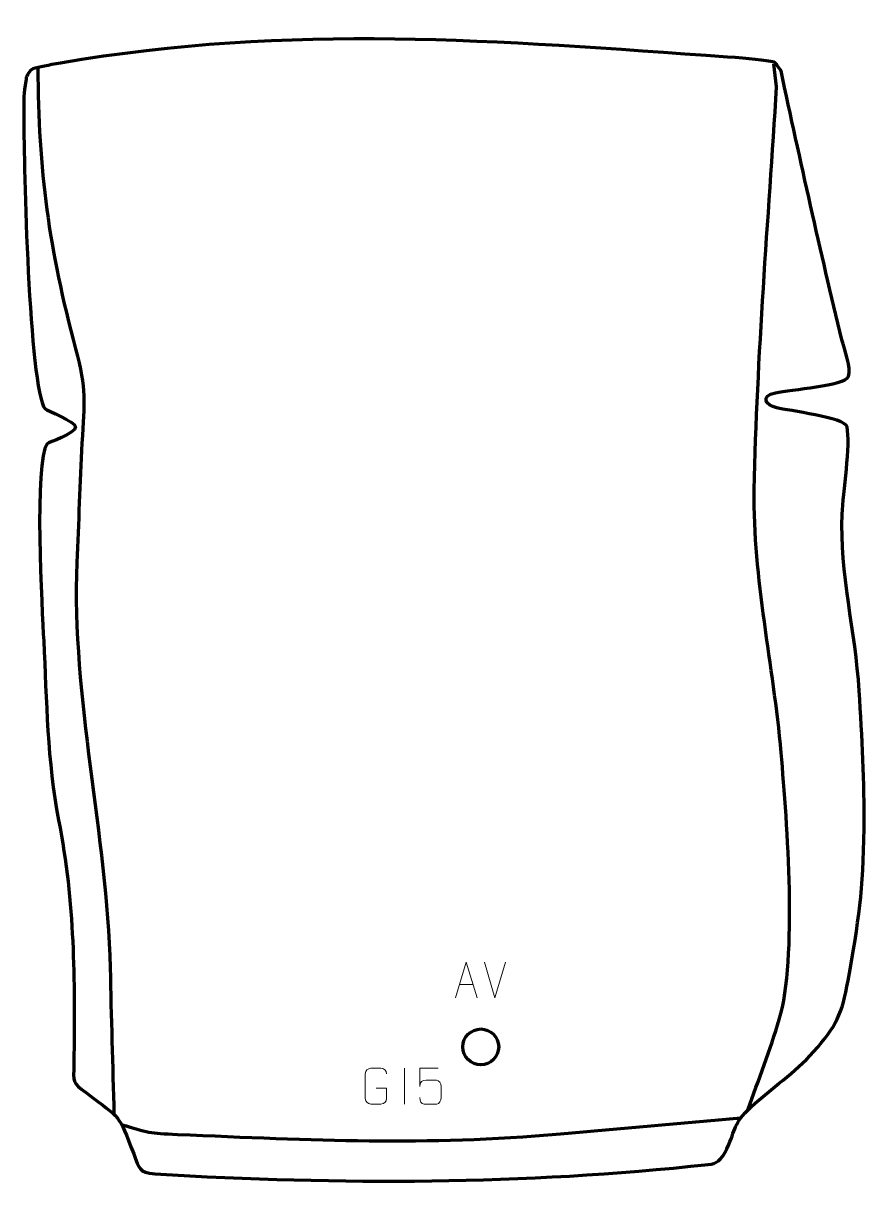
# Model space of a CAD drawing. Header units: millimetres. Extents: x -554 to 33, y -65 to 746.
import ezdxf

# ---------------------------------------------------------------- set-up
doc = ezdxf.new("R2010")
doc.units = ezdxf.units.MM
doc.header["$MEASUREMENT"] = 0
doc.layers.add('layer 1', color=7, linetype='Continuous', plot=False)
doc.layers.add('layer 2', color=7, linetype='Continuous')
doc.layers.add('layer 3', color=7, linetype='Continuous')

msp = doc.modelspace()

# ---------------------------------------------------------------- linework, layer by layer
at = {"layer": 'layer 1', "color": 250, "lineweight": 9}
for points, knots in [([(-252.2594, 65.5962), (-252.2594, 65.5962), (-244.8884, 90.5497), (-244.8884, 90.5497), (-244.8884, 90.5497), (-244.8884, 90.5497), (-237.3185, 65.5962), (-237.3185, 65.5962)], [0, 0, 0, 0, 0.33333333, 0.33333333, 0.33333333, 0.33333333, 1, 1, 1, 1]), ([(-307.5721, 2.4912), (-307.5721, 2.4912), (-300.404, 2.4912), (-300.404, 2.4912), (-300.404, 2.4912), (-300.404, 2.4912), (-300.404, -4.6769), (-300.404, -4.6769), (-300.404, -4.6769), (-300.5437, -7.0003), (-302.2209, -8.4799), (-304.3687, -8.4907), (-304.3687, -8.4907), (-306.7005, -8.4903), (-309.0325, -8.4903), (-311.364, -8.4907), (-311.364, -8.4907), (-313.2889, -8.5961), (-315.2611, -6.7116), (-315.2499, -4.6943), (-315.2499, -4.6943), (-315.2495, 1.0758), (-315.2495, 6.8455), (-315.2499, 12.6148), (-315.2499, 12.6148), (-315.2457, 14.7529), (-313.4989, 16.4721), (-311.3466, 16.4587), (-311.3466, 16.4587), (-309.0209, 16.4587), (-306.6948, 16.4587), (-304.3687, 16.4587), (-304.3687, 16.4587), (-302.422, 16.4941), (-300.4306, 15.0026), (-300.404, 12.5649)], [0, 0, 0, 0, 0.1, 0.1, 0.1, 0.1, 0.2, 0.2, 0.2, 0.2, 0.3, 0.3, 0.3, 0.3, 0.4, 0.4, 0.4, 0.4, 0.5, 0.5, 0.5, 0.5, 0.6, 0.6, 0.6, 0.6, 0.7, 0.7, 0.7, 0.7, 0.8, 0.8, 0.8, 0.8, 1, 1, 1, 1]), ([(-264.4329, 16.437), (-264.4329, 16.437), (-277.2846, 16.437), (-277.2846, 16.437), (-277.2846, 16.437), (-277.2843, 12.2064), (-277.2843, 7.9755), (-277.2846, 3.7443), (-277.2846, 3.7443), (-277.2849, 7.0544), (-275.6539, 8.1262), (-272.8419, 8.1867), (-272.8419, 8.1867), (-270.4023, 8.187), (-267.9628, 8.187), (-265.5236, 8.1867), (-265.5236, 8.1867), (-263.8738, 8.1935), (-262.3989, 5.813), (-262.3704, 3.7443), (-262.3704, 3.7443), (-262.3707, 1.157), (-262.3707, -1.4306), (-262.3704, -4.0183), (-262.3704, -4.0183), (-262.3242, -5.9777), (-263.8236, -8.414), (-265.4495, -8.4725), (-265.4495, -8.4725), (-267.406, -8.4722), (-272.301, -8.4722), (-274.258, -8.4725), (-274.258, -8.4725), (-276.1035, -8.4813), (-277.2106, -6.5165), (-277.2314, -3.9654)], [0, 0, 0, 0, 0.1, 0.1, 0.1, 0.1, 0.2, 0.2, 0.2, 0.2, 0.3, 0.3, 0.3, 0.3, 0.4, 0.4, 0.4, 0.4, 0.5, 0.5, 0.5, 0.5, 0.6, 0.6, 0.6, 0.6, 0.7, 0.7, 0.7, 0.7, 0.8, 0.8, 0.8, 0.8, 1, 1, 1, 1])]:
    msp.add_open_spline(points, degree=3, knots=knots, dxfattribs=at)
for points in [[(-224.8999, 65.5889), (-224.8999, 65.5889), (-232.2217, 90.5425), (-232.2217, 90.5425)], [(-217.578, 90.5425), (-217.578, 90.5425), (-224.8998, 65.5889), (-224.8998, 65.5889)], [(-249.5368, 74.8456), (-249.5368, 74.8456), (-240.0411, 74.8456), (-240.0411, 74.8456)], [(-287.827, 16.4693), (-287.827, 16.4693), (-287.827, -8.5048), (-287.827, -8.5048)]]:
    msp.add_open_spline(points, degree=3, dxfattribs=at)
at = {"layer": 'layer 2', "color": 142, "lineweight": 200}
msp.add_ellipse((-234.7206, 31.3853), major_axis=(0, 12.5), ratio=1, dxfattribs=at)
at = {"layer": 'layer 2', "color": 142, "lineweight": 158}
for points, knots in [([(-543.6131, 714.8928), (-543.3965, 643.4557), (-535.9574, 587.5481), (-517.2901, 518.6247), (-517.2901, 518.6247), (-509.4618, 489.7204), (-511.4106, 482.1898), (-512.8965, 452.7959), (-512.8965, 452.7959), (-514.2925, 425.0113), (-515.2916, 397.2167), (-516.4477, 369.4223), (-516.4477, 369.4223), (-520.3869, 274.7132), (-495.336, 178.7213), (-493.2407, 86.4595), (-493.2407, 86.4595), (-492.4672, 52.3976), (-491.5416, 18.3401), (-490.5648, -15.7165)], [0, 0, 0, 0, 0.16666667, 0.16666667, 0.16666667, 0.16666667, 0.33333333, 0.33333333, 0.33333333, 0.33333333, 0.5, 0.5, 0.5, 0.5, 0.66666667, 0.66666667, 0.66666667, 0.66666667, 1, 1, 1, 1]), ([(-48.3712, -12.6247), (-41.1038, 8.239), (-32.7367, 29.2949), (-26.5244, 50.4429), (-26.5244, 50.4429), (-13.8019, 93.7525), (-20.9336, 186.9144), (-25.2181, 236.6299), (-25.2181, 236.6299), (-30.577, 298.467), (-44.7423, 357.5762), (-44.0093, 420.223), (-44.0093, 420.223), (-42.0601, 512.8419), (-34.1178, 608.7711), (-28.3524, 701.4427), (-28.3524, 701.4427), (-28.3524, 701.4427), (-30.2502, 717.2294), (-30.2502, 717.2294)], [0, 0, 0, 0, 0.16666667, 0.16666667, 0.16666667, 0.16666667, 0.33333333, 0.33333333, 0.33333333, 0.33333333, 0.5, 0.5, 0.5, 0.5, 0.66666667, 0.66666667, 0.66666667, 0.66666667, 1, 1, 1, 1]), ([(-485.3067, -22.7209), (-467.124, -28.441), (-465.7907, -28.8982), (-446.2864, -29.7068), (-446.2864, -29.7068), (-351.0768, -33.6235), (-274.0734, -37.6955), (-179.1343, -29.3266), (-179.1343, -29.3266), (-137.1777, -25.6281), (-95.2233, -21.9041), (-53.2678, -18.1935)], [0, 0, 0, 0, 0.25, 0.25, 0.25, 0.25, 0.5, 0.5, 0.5, 0.5, 1, 1, 1, 1])]:
    msp.add_open_spline(points, degree=3, knots=knots, dxfattribs=at)
at = {"layer": 'layer 3', "color": 242, "lineweight": 158}
msp.add_open_spline([(-62.6137, 722.1674), (-48.2366, 721.1558), (-35.9069, 720.0366), (-29.9691, 718.5826), (-29.9691, 718.5826), (-29.6067, 718.4939), (-25.3223, 712.6648), (-25.3132, 712.6227), (-25.3132, 712.6227), (-11.7973, 649.9348), (2.0293, 586.9546), (17.2237, 524.7717), (17.2237, 524.7717), (18.8242, 518.2217), (23.8901, 505.1066), (21.7345, 499.3482), (21.7345, 499.3482), (19.2202, 492.6319), (-18.5661, 490.2022), (-29.2381, 487.9479), (-29.2381, 487.9479), (-39.8718, 485.7018), (-36.3333, 479.2938), (-28.1605, 477.3243), (-28.1605, 477.3243), (-20.7987, 475.5502), (19.3649, 470.5794), (20.7247, 464.2274), (20.7247, 464.2274), (23.3706, 451.8673), (18.1587, 417.9464), (17.2799, 403.1968), (17.2799, 403.1968), (15.6779, 362.1731), (26.7192, 321.1795), (29.2134, 279.9039), (29.2134, 279.9039), (31.2071, 247.0462), (33.0989, 216.8472), (32.6082, 183.7956), (32.6082, 183.7956), (32.0931, 140.4509), (28.9689, 119.694), (21.4629, 77.6969), (21.4629, 77.6969), (17.1716, 54.0358), (13.5666, 46.08), (-2.5999, 27.9801), (-2.5999, 27.9801), (-15.6943, 13.3198), (-31.6314, 2.811), (-46.0598, -10.3557), (-46.0598, -10.3557), (-58.9673, -22.6577), (-56.5179, -25.6772), (-63.0366, -39.6631), (-63.0366, -39.6631), (-66.9995, -48.1656), (-70.4021, -50.0514), (-76.0367, -50.6664), (-76.0367, -50.6664), (-205.8979, -64.8418), (-331.8122, -64.8251), (-461.9645, -57.2729), (-461.9645, -57.2729), (-473.253, -56.2711), (-472.7595, -53.6149), (-476.8097, -43.3313), (-476.8097, -43.3313), (-487.8668, -14.5854), (-485.2134, -19.451), (-509.5459, -0.9876), (-509.5459, -0.9876), (-520.4722, 7.3033), (-518.6257, 5.6725), (-518.5156, 20.0937), (-518.5156, 20.0937), (-517.9637, 79.5265), (-517.6929, 130.8407), (-529.2534, 189.7245), (-529.2534, 189.7245), (-537.0683, 230.0981), (-537.5548, 273.6395), (-539.5927, 314.7957), (-539.5927, 314.7957), (-540.5624, 334.3808), (-546.7467, 440.6006), (-537.0713, 452.3625), (-537.0713, 452.3625), (-536.5494, 452.9969), (-517.4608, 459.3377), (-517.2999, 464.0424), (-517.2999, 464.0424), (-517.176, 467.6635), (-537.7644, 475.5896), (-538.592, 476.6483), (-538.592, 476.6483), (-549.987, 491.2248), (-553.5433, 650.015), (-553.4034, 677.8177), (-553.4034, 677.8177), (-553.3068, 697.0275), (-553.8401, 693.9243), (-551.9029, 706.7194), (-551.9029, 706.7194), (-551.5899, 708.7874), (-549.4122, 713.2802), (-547.0634, 713.9812), (-547.0634, 713.9812), (-543.0081, 715.1914), (-536.1991, 716.5386), (-527.9427, 717.9634), (-527.9427, 717.9634), (-366.5811, 745.8092), (-222.4756, 733.4147), (-62.6137, 722.1674)], degree=3, knots=[0, 0, 0, 0, 0.03333333, 0.03333333, 0.03333333, 0.03333333, 0.06666667, 0.06666667, 0.06666667, 0.06666667, 0.1, 0.1, 0.1, 0.1, 0.13333333, 0.13333333, 0.13333333, 0.13333333, 0.16666667, 0.16666667, 0.16666667, 0.16666667, 0.2, 0.2, 0.2, 0.2, 0.23333333, 0.23333333, 0.23333333, 0.23333333, 0.26666667, 0.26666667, 0.26666667, 0.26666667, 0.3, 0.3, 0.3, 0.3, 0.33333333, 0.33333333, 0.33333333, 0.33333333, 0.36666667, 0.36666667, 0.36666667, 0.36666667, 0.4, 0.4, 0.4, 0.4, 0.43333333, 0.43333333, 0.43333333, 0.43333333, 0.46666667, 0.46666667, 0.46666667, 0.46666667, 0.5, 0.5, 0.5, 0.5, 0.53333333, 0.53333333, 0.53333333, 0.53333333, 0.56666667, 0.56666667, 0.56666667, 0.56666667, 0.6, 0.6, 0.6, 0.6, 0.63333333, 0.63333333, 0.63333333, 0.63333333, 0.66666667, 0.66666667, 0.66666667, 0.66666667, 0.7, 0.7, 0.7, 0.7, 0.73333333, 0.73333333, 0.73333333, 0.73333333, 0.76666667, 0.76666667, 0.76666667, 0.76666667, 0.8, 0.8, 0.8, 0.8, 0.83333333, 0.83333333, 0.83333333, 0.83333333, 0.86666667, 0.86666667, 0.86666667, 0.86666667, 0.9, 0.9, 0.9, 0.9, 0.93333333, 0.93333333, 0.93333333, 0.93333333, 1, 1, 1, 1], dxfattribs=at)

doc.saveas('drawing.dxf')
